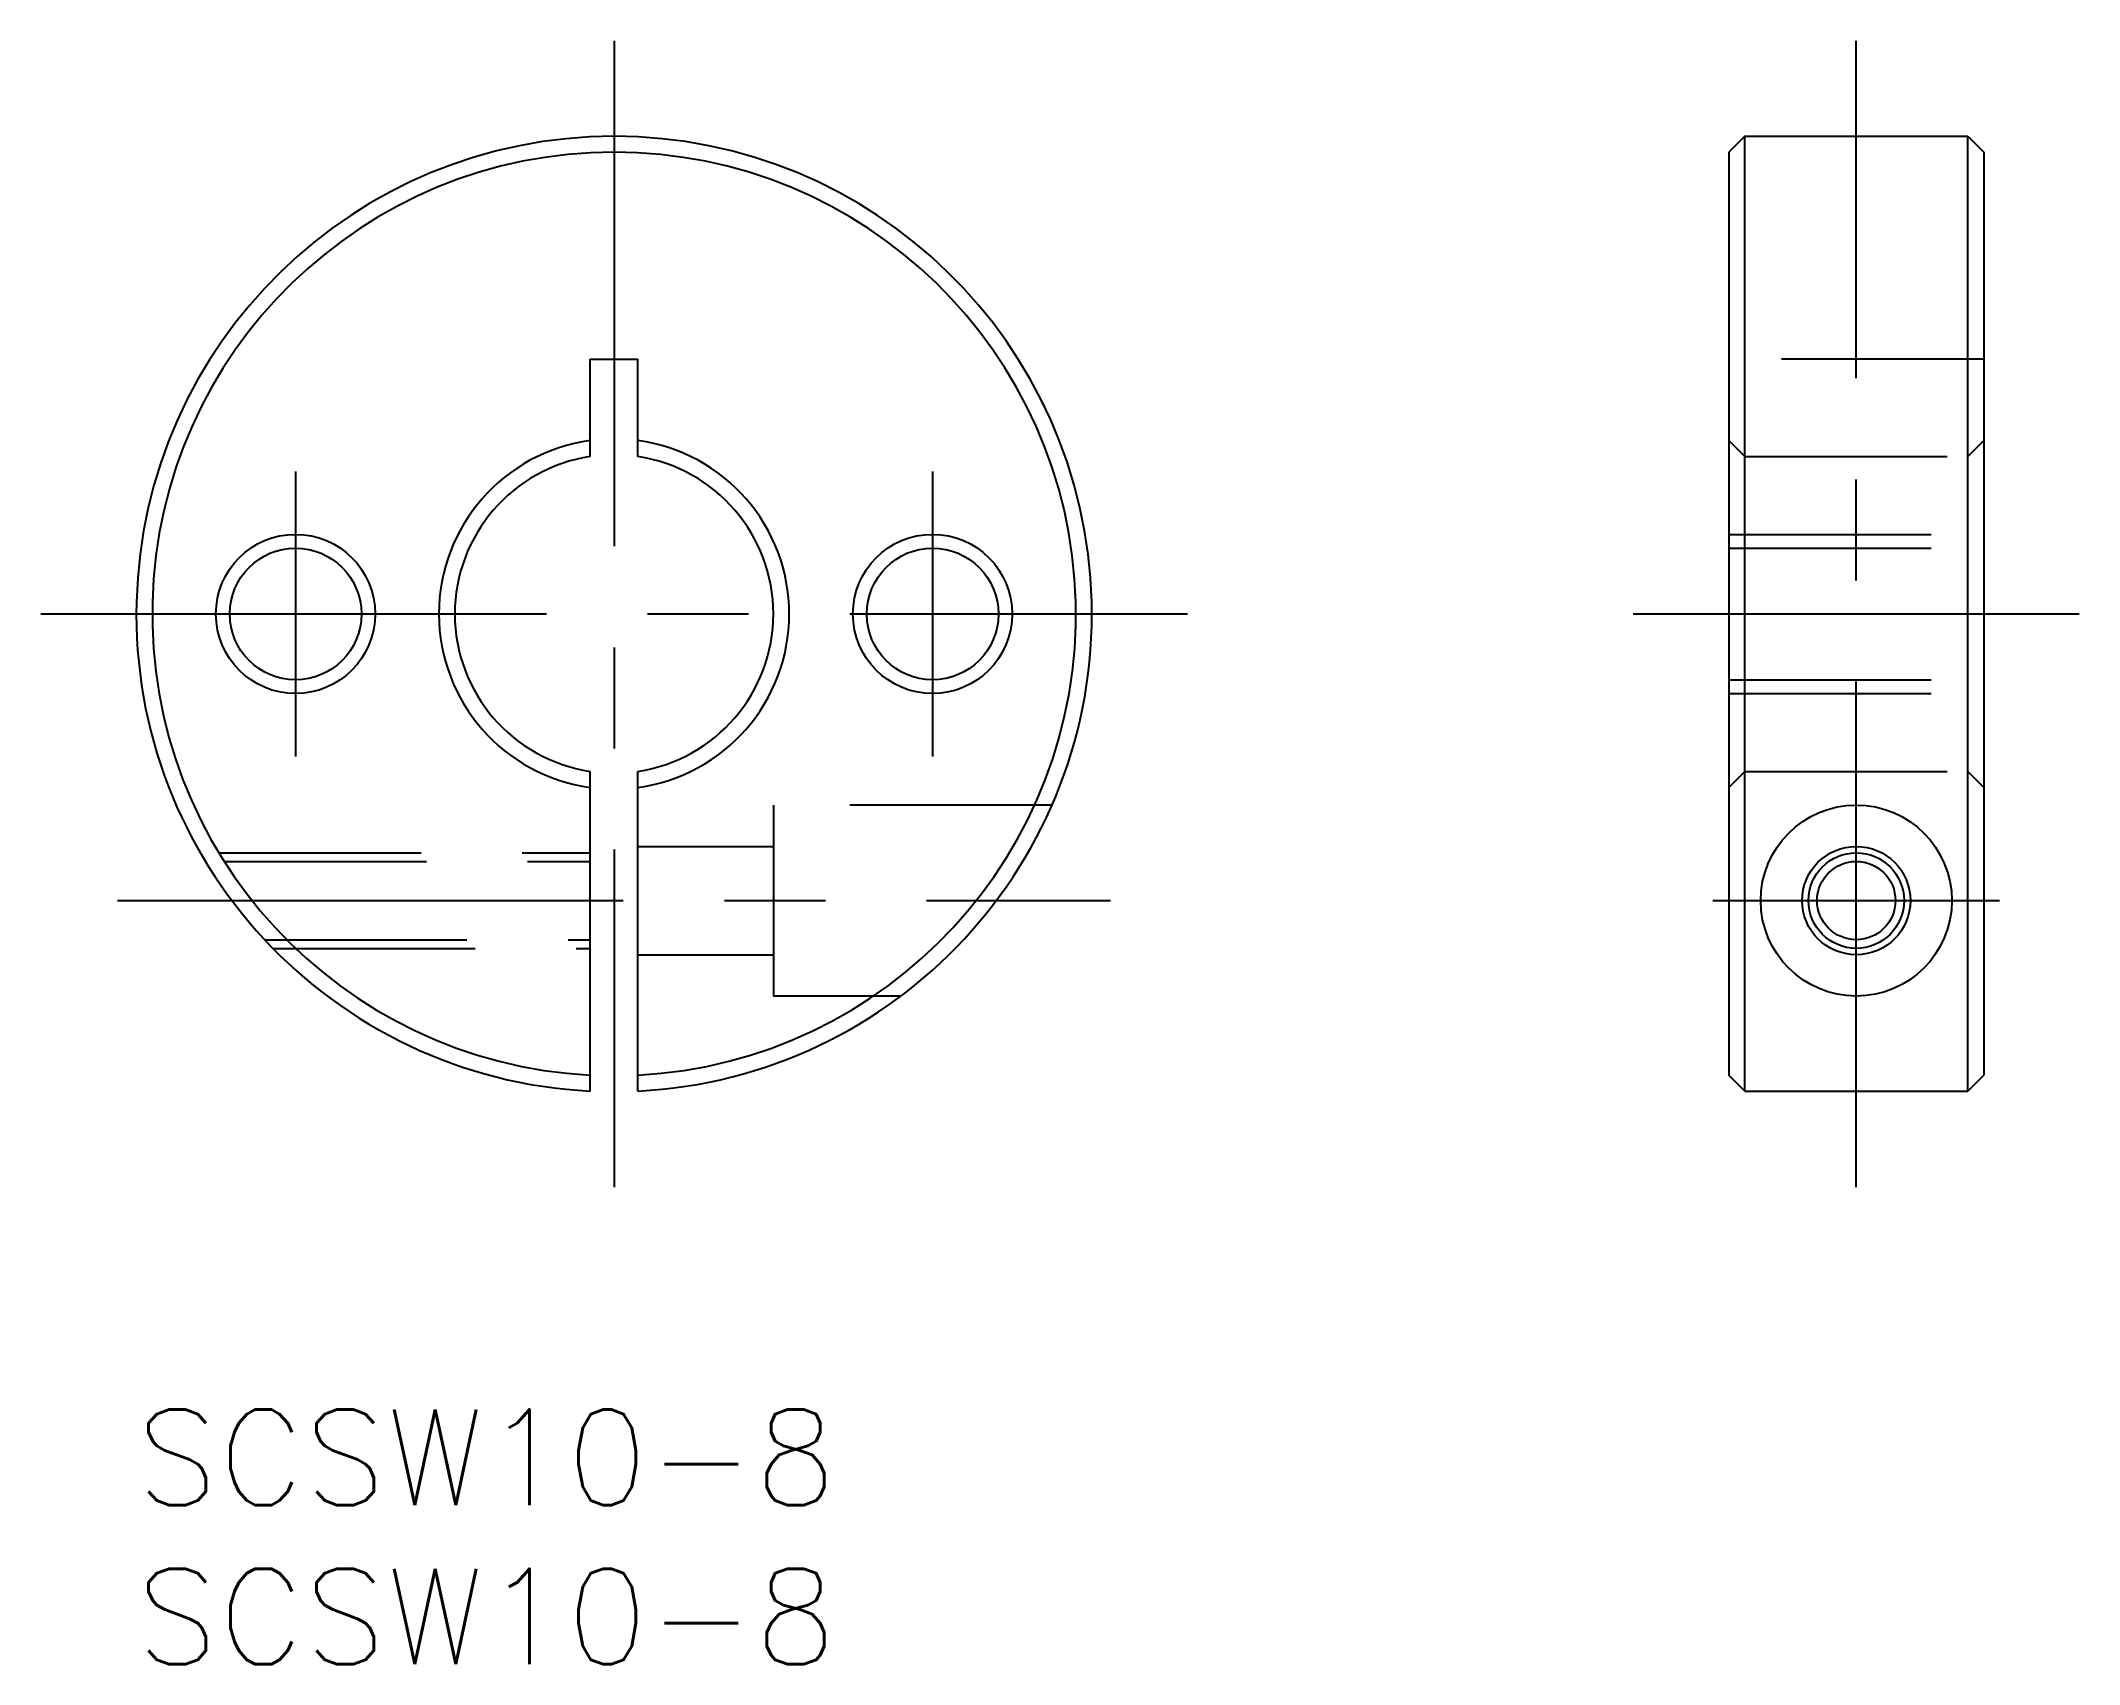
# Model space of a CAD drawing. Extents: x -3 to 61, y -8 to 43.
import ezdxf

# ---------------------------------------------------------------- set-up
doc = ezdxf.new("R2010")
doc.units = 0
doc.header["$LTSCALE"] = 0.5
doc.linetypes.add('CENTER', pattern=[50.8, 31.75, -6.35, 6.35, -6.35])
doc.linetypes.add('DASHED', pattern=[19.05, 12.7, -6.35])
for name, color, linetype in [('MSM_CENTER', 1, 'CENTER'), ('MSM_CONTINUOUS', 7, 'CONTINUOUS'), ('MSM_DASHED', 4, 'DASHED'), ('MSM_NARROW', 5, 'CONTINUOUS'), ('MSM_PART_NUMBER', 7, 'CONTINUOUS')]:
    doc.layers.add(name, color=color, linetype=linetype)
doc.styles.get("Standard").update_dxf_attribs({"font": 'txt.shx', "height": 3, "bigfont": 'bigfont.shx'})

# ---------------------------------------------------------------- blocks, each defined once
blk = doc.blocks.new('*U2')
at = {"layer": 'MSM_PART_NUMBER'}
blk.add_text('SCSW10-8', height=3, dxfattribs=at).set_placement((0, -3))
blk = doc.blocks.new('*U3')
at = {"layer": 'MSM_PART_NUMBER'}
blk.add_text('SCSW10-8', height=3, dxfattribs=at).set_placement((0, -8))

msp = doc.modelspace()

# ---------------------------------------------------------------- linework, layer by layer
at = {"layer": 'MSM_CENTER'}
for p, q in [((15, 42.981), (15, 6.981)), ((54, 6.981), (54, 42.981)), ((5, 29.452), (5, 20.51)), ((25, 29.452), (25, 20.51)), ((-3, 24.981), (33, 24.981)), ((47, 24.981), (61, 24.981)), ((-0.588, 15.981), (30.588, 15.981)), ((49.5, 15.981), (58.5, 15.981))]:
    msp.add_line(p, q, dxfattribs=at)
at = {"layer": 'MSM_CONTINUOUS'}
for p, q in [((50.5, 39.981), (50, 39.481)), ((50.5, 39.981), (57.5, 39.981)), ((50.5, 10), (50.5, 39.981)), ((57.5, 39.981), (58, 39.481)), ((57.5, 10), (57.5, 39.981)), ((50, 39.481), (50, 10.5)), ((58, 39.481), (58, 10.5)), ((14.25, 32.981), (15.75, 32.981)), ((14.25, 29.925), (14.25, 32.981)), ((15.75, 29.925), (15.75, 32.981)), ((14.25, 10), (14.25, 20.038)), ((15.75, 10), (15.75, 20.038)), ((50.5, 10), (50, 10.5)), ((57.5, 10), (58, 10.5)), ((50.5, 10), (57.5, 10))]:
    msp.add_line(p, q, dxfattribs=at)
for centre, radius in [((5, 24.981), 2.067), ((25, 24.981), 2.067), ((54, 15.981), 3), ((54, 15.981), 1.7), ((54, 15.981), 1.23)]:
    msp.add_circle(centre, radius, dxfattribs=at)
for radius, start, end in [(15, 272.86598, 267.13402), (14.5, 272.9649, 267.0351), (5.5, 97.83748, 262.16252), (5.5, 277.83748, 82.16252), (5, 98.62693, 261.37307), (5, 278.62693, 81.37307)]:
    msp.add_arc((15, 24.981), radius, start, end, dxfattribs=at)
at = {"layer": 'MSM_DASHED'}
for p, q in [((58, 32.981), (50, 32.981)), ((50.5, 29.925), (50, 30.43)), ((57.5, 29.925), (58, 30.43)), ((50.5, 29.925), (57.5, 29.925)), ((50, 27.481), (58, 27.481)), ((50, 27.048), (58, 27.048)), ((50, 22.914), (58, 22.914)), ((50, 22.481), (58, 22.481)), ((50.5, 20.038), (50, 19.533)), ((50.5, 20.038), (57.5, 20.038)), ((57.5, 20.038), (58, 19.533)), ((20, 18.981), (20, 12.981)), ((28.748, 18.981), (20, 18.981)), ((2.59, 17.481), (14.25, 17.481)), ((15.75, 17.681), (20, 17.681)), ((2.758, 17.211), (14.25, 17.211)), ((4.029, 14.752), (14.25, 14.752)), ((4.288, 14.481), (14.25, 14.481)), ((15.75, 14.281), (20, 14.281)), ((24, 12.981), (20, 12.981))]:
    msp.add_line(p, q, dxfattribs=at)
at = {"layer": 'MSM_NARROW'}
for centre, radius in [((5, 24.981), 2.5), ((25, 24.981), 2.5), ((54, 15.981), 1.5)]:
    msp.add_circle(centre, radius, dxfattribs=at)

# ---------------------------------------------------------------- block references
at = {"layer": 'MSM_CONTINUOUS'}
for name in ['*U2', '*U3']:
    msp.add_blockref(name, (0, 0), dxfattribs=at)

doc.saveas('drawing.dxf')
